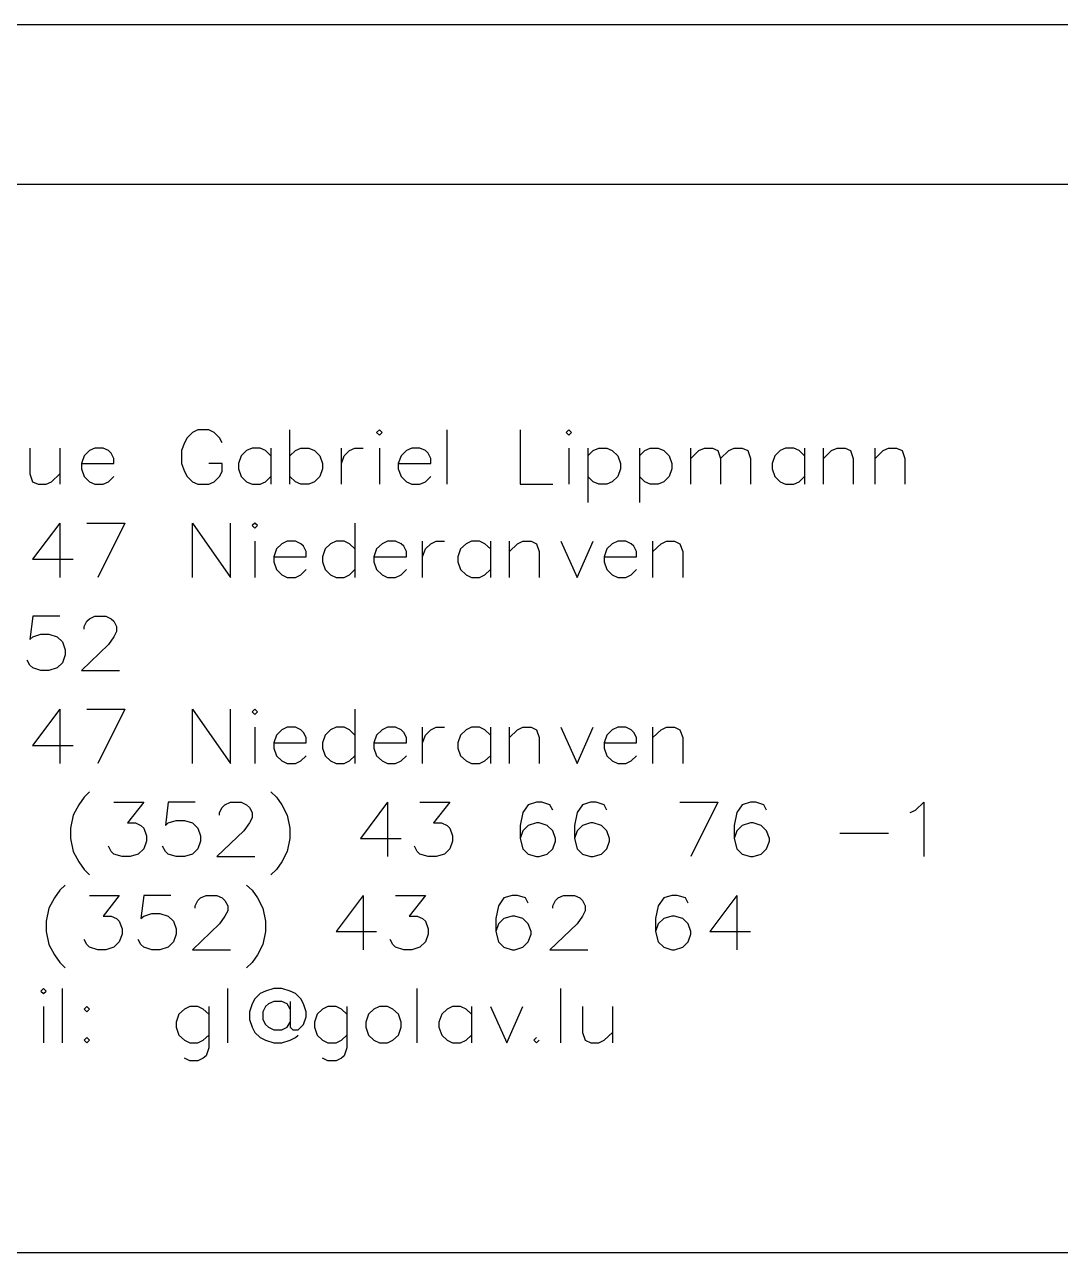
# Model space of a CAD drawing. Extents: x 0 to 1189, y 0 to 841.
# Drawn here: x 1016.94 to 1049.39, y 172 to 210.47 of the extents above; entities that cross this region are included whole.
import ezdxf

# ---------------------------------------------------------------- set-up
doc = ezdxf.new("R2010")
doc.units = 0
doc.layers.add('CARTOUCHE', color=7, linetype='Continuous')
doc.layers.add('CARTOUCHE_GLASS-A0IP202S71', color=7, linetype='Continuous')

msp = doc.modelspace()

# ---------------------------------------------------------------- linework, layer by layer
at = {"layer": 'CARTOUCHE'}
for p, q in [((999, 210.467), (1179, 210.467)), ((1003.865, 205.467), (1174.135, 205.467)), ((1003.865, 172), (1174.135, 172))]:
    msp.add_line(p, q, dxfattribs=at)
at = {"layer": 'CARTOUCHE_GLASS-A0IP202S71'}
for p, q in [((1022.366, 197.766), (1022.197, 197.685)), ((1022.706, 197.766), (1022.366, 197.766)), ((1022.875, 197.685), (1022.706, 197.766)), ((1025.251, 196.065), (1025.251, 197.766)), ((1028.052, 197.766), (1027.967, 197.685)), ((1028.137, 197.685), (1028.052, 197.766)), ((1030.173, 196.065), (1030.173, 197.766)), ((1032.464, 197.766), (1032.464, 196.065)), ((1033.992, 197.766), (1033.907, 197.685)), ((1034.077, 197.685), (1033.992, 197.766)), ((1021.942, 197.361), (1021.857, 197.118)), ((1022.027, 197.523), (1021.942, 197.361)), ((1022.197, 197.685), (1022.027, 197.523)), ((1023.045, 197.523), (1022.875, 197.685)), ((1023.13, 197.361), (1023.045, 197.523)), ((1027.967, 197.685), (1028.052, 197.604)), ((1028.052, 197.604), (1028.137, 197.685)), ((1033.907, 197.685), (1033.992, 197.604)), ((1033.992, 197.604), (1034.077, 197.685)), ((1017.105, 197.199), (1017.105, 196.389)), ((1018.039, 197.199), (1018.039, 196.065)), ((1018.802, 196.956), (1018.717, 196.713)), ((1018.972, 197.118), (1018.802, 196.956)), ((1019.142, 197.199), (1018.972, 197.118)), ((1019.396, 197.199), (1019.142, 197.199)), ((1019.566, 197.118), (1019.396, 197.199)), ((1019.651, 197.037), (1019.566, 197.118)), ((1019.736, 196.875), (1019.651, 197.037)), ((1021.857, 197.118), (1021.857, 196.713)), ((1023.724, 196.956), (1023.639, 196.713)), ((1023.894, 197.118), (1023.724, 196.956)), ((1024.063, 197.199), (1023.894, 197.118)), ((1024.318, 197.199), (1024.063, 197.199)), ((1024.488, 197.118), (1024.318, 197.199)), ((1024.657, 196.956), (1024.488, 197.118)), ((1024.657, 197.199), (1024.657, 196.065)), ((1025.251, 196.956), (1025.421, 197.118)), ((1025.421, 197.118), (1025.591, 197.199)), ((1025.591, 197.199), (1025.845, 197.199)), ((1025.845, 197.199), (1026.015, 197.118)), ((1026.015, 197.118), (1026.185, 196.956)), ((1026.185, 196.956), (1026.27, 196.713)), ((1026.864, 196.065), (1026.864, 197.199)), ((1026.864, 196.713), (1026.949, 196.956)), ((1026.949, 196.956), (1027.118, 197.118)), ((1027.118, 197.118), (1027.288, 197.199)), ((1027.288, 197.199), (1027.543, 197.199)), ((1028.052, 197.199), (1028.052, 196.065)), ((1028.731, 196.956), (1028.646, 196.713)), ((1028.9, 197.118), (1028.731, 196.956)), ((1029.07, 197.199), (1028.9, 197.118)), ((1029.325, 197.199), (1029.07, 197.199)), ((1029.494, 197.118), (1029.325, 197.199)), ((1029.579, 197.037), (1029.494, 197.118)), ((1029.664, 196.875), (1029.579, 197.037)), ((1033.992, 197.199), (1033.992, 196.065)), ((1034.586, 197.199), (1034.586, 195.498)), ((1034.586, 196.956), (1034.755, 197.118)), ((1034.755, 197.118), (1034.925, 197.199)), ((1034.925, 197.199), (1035.18, 197.199)), ((1035.18, 197.199), (1035.349, 197.118)), ((1035.349, 197.118), (1035.519, 196.956)), ((1035.519, 196.956), (1035.604, 196.713)), ((1036.198, 197.199), (1036.198, 195.498)), ((1036.198, 196.956), (1036.368, 197.118)), ((1036.368, 197.118), (1036.537, 197.199)), ((1036.537, 197.199), (1036.792, 197.199)), ((1036.792, 197.199), (1036.962, 197.118)), ((1036.962, 197.118), (1037.131, 196.956)), ((1037.131, 196.956), (1037.216, 196.713)), ((1037.81, 196.065), (1037.81, 197.199)), ((1037.81, 196.875), (1038.065, 197.118)), ((1038.065, 197.118), (1038.235, 197.199)), ((1038.235, 197.199), (1038.489, 197.199)), ((1038.489, 197.199), (1038.659, 197.118)), ((1038.659, 197.118), (1038.744, 196.875)), ((1038.744, 196.875), (1038.998, 197.118)), ((1038.998, 197.118), (1039.168, 197.199)), ((1039.168, 197.199), (1039.423, 197.199)), ((1039.423, 197.199), (1039.592, 197.118)), ((1039.592, 197.118), (1039.677, 196.875)), ((1040.441, 196.956), (1040.356, 196.713)), ((1040.611, 197.118), (1040.441, 196.956)), ((1040.78, 197.199), (1040.611, 197.118)), ((1041.035, 197.199), (1040.78, 197.199)), ((1041.205, 197.118), (1041.035, 197.199)), ((1041.374, 196.956), (1041.205, 197.118)), ((1041.374, 197.199), (1041.374, 196.065)), ((1041.968, 196.065), (1041.968, 197.199)), ((1041.968, 196.875), (1042.223, 197.118)), ((1042.223, 197.118), (1042.393, 197.199)), ((1042.393, 197.199), (1042.647, 197.199)), ((1042.647, 197.199), (1042.817, 197.118)), ((1042.817, 197.118), (1042.902, 196.875)), ((1043.581, 196.065), (1043.581, 197.199)), ((1043.581, 196.875), (1043.835, 197.118)), ((1043.835, 197.118), (1044.005, 197.199)), ((1044.005, 197.199), (1044.259, 197.199)), ((1044.259, 197.199), (1044.429, 197.118)), ((1044.429, 197.118), (1044.514, 196.875)), ((1018.717, 196.713), (1019.736, 196.713)), ((1018.717, 196.713), (1018.717, 196.551)), ((1019.736, 196.713), (1019.736, 196.875)), ((1021.857, 196.713), (1021.942, 196.47)), ((1023.13, 196.713), (1022.706, 196.713)), ((1023.13, 196.47), (1023.13, 196.713)), ((1023.639, 196.713), (1023.639, 196.551)), ((1026.27, 196.713), (1026.27, 196.551)), ((1028.646, 196.713), (1029.664, 196.713)), ((1028.646, 196.713), (1028.646, 196.551)), ((1029.664, 196.713), (1029.664, 196.875)), ((1035.604, 196.713), (1035.604, 196.551)), ((1037.216, 196.713), (1037.216, 196.551)), ((1038.744, 196.875), (1038.744, 196.065)), ((1039.677, 196.875), (1039.677, 196.065)), ((1040.356, 196.713), (1040.356, 196.551)), ((1042.902, 196.875), (1042.902, 196.065)), ((1044.514, 196.875), (1044.514, 196.065)), ((1017.105, 196.389), (1017.19, 196.146)), ((1017.784, 196.146), (1018.039, 196.389)), ((1018.717, 196.551), (1018.802, 196.308)), ((1018.802, 196.308), (1018.972, 196.146)), ((1019.566, 196.146), (1019.736, 196.308)), ((1021.942, 196.47), (1022.027, 196.308)), ((1022.027, 196.308), (1022.197, 196.146)), ((1022.875, 196.146), (1023.045, 196.308)), ((1023.045, 196.308), (1023.13, 196.47)), ((1023.639, 196.551), (1023.724, 196.308)), ((1023.724, 196.308), (1023.894, 196.146)), ((1024.488, 196.146), (1024.657, 196.308)), ((1025.421, 196.146), (1025.251, 196.308)), ((1026.185, 196.308), (1026.015, 196.146)), ((1026.27, 196.551), (1026.185, 196.308)), ((1028.646, 196.551), (1028.731, 196.308)), ((1028.731, 196.308), (1028.9, 196.146)), ((1029.494, 196.146), (1029.664, 196.308)), ((1034.755, 196.146), (1034.586, 196.308)), ((1035.519, 196.308), (1035.349, 196.146)), ((1035.604, 196.551), (1035.519, 196.308)), ((1036.368, 196.146), (1036.198, 196.308)), ((1037.131, 196.308), (1036.962, 196.146)), ((1037.216, 196.551), (1037.131, 196.308)), ((1040.356, 196.551), (1040.441, 196.308)), ((1040.441, 196.308), (1040.611, 196.146)), ((1041.205, 196.146), (1041.374, 196.308)), ((1017.19, 196.146), (1017.36, 196.065)), ((1017.36, 196.065), (1017.614, 196.065)), ((1017.614, 196.065), (1017.784, 196.146)), ((1018.972, 196.146), (1019.142, 196.065)), ((1019.142, 196.065), (1019.396, 196.065)), ((1019.396, 196.065), (1019.566, 196.146)), ((1022.197, 196.146), (1022.366, 196.065)), ((1022.366, 196.065), (1022.706, 196.065)), ((1022.706, 196.065), (1022.875, 196.146)), ((1023.894, 196.146), (1024.063, 196.065)), ((1024.063, 196.065), (1024.318, 196.065)), ((1024.318, 196.065), (1024.488, 196.146)), ((1025.591, 196.065), (1025.421, 196.146)), ((1025.845, 196.065), (1025.591, 196.065)), ((1026.015, 196.146), (1025.845, 196.065)), ((1028.9, 196.146), (1029.07, 196.065)), ((1029.07, 196.065), (1029.325, 196.065)), ((1029.325, 196.065), (1029.494, 196.146)), ((1032.464, 196.065), (1033.483, 196.065)), ((1034.925, 196.065), (1034.755, 196.146)), ((1035.18, 196.065), (1034.925, 196.065)), ((1035.349, 196.146), (1035.18, 196.065)), ((1036.537, 196.065), (1036.368, 196.146)), ((1036.792, 196.065), (1036.537, 196.065)), ((1036.962, 196.146), (1036.792, 196.065)), ((1040.611, 196.146), (1040.78, 196.065)), ((1040.78, 196.065), (1041.035, 196.065)), ((1041.035, 196.065), (1041.205, 196.146)), ((1018.039, 194.85), (1017.19, 193.716)), ((1018.039, 194.85), (1018.039, 193.149)), ((1018.887, 194.85), (1020.075, 194.85)), ((1020.075, 194.85), (1019.227, 193.149)), ((1022.197, 193.149), (1022.197, 194.85)), ((1022.197, 194.85), (1023.385, 193.149)), ((1023.385, 193.149), (1023.385, 194.85)), ((1024.148, 194.85), (1024.063, 194.769)), ((1024.063, 194.769), (1024.148, 194.688)), ((1024.233, 194.769), (1024.148, 194.85)), ((1024.148, 194.688), (1024.233, 194.769)), ((1027.288, 194.85), (1027.288, 193.149)), ((1024.148, 194.283), (1024.148, 193.149)), ((1025.167, 194.283), (1024.997, 194.202)), ((1025.421, 194.283), (1025.167, 194.283)), ((1025.591, 194.202), (1025.421, 194.283)), ((1026.694, 194.283), (1026.524, 194.202)), ((1026.949, 194.283), (1026.694, 194.283)), ((1027.118, 194.202), (1026.949, 194.283)), ((1028.306, 194.283), (1028.137, 194.202)), ((1028.561, 194.283), (1028.306, 194.283)), ((1028.731, 194.202), (1028.561, 194.283)), ((1029.409, 193.149), (1029.409, 194.283)), ((1029.664, 194.202), (1029.834, 194.283)), ((1029.834, 194.283), (1030.088, 194.283)), ((1030.937, 194.283), (1030.767, 194.202)), ((1031.191, 194.283), (1030.937, 194.283)), ((1031.361, 194.202), (1031.191, 194.283)), ((1031.531, 194.283), (1031.531, 193.149)), ((1032.125, 193.149), (1032.125, 194.283)), ((1032.379, 194.202), (1032.549, 194.283)), ((1032.549, 194.283), (1032.804, 194.283)), ((1032.804, 194.283), (1032.973, 194.202)), ((1033.737, 194.283), (1034.246, 193.149)), ((1034.246, 193.149), (1034.755, 194.283)), ((1035.519, 194.283), (1035.349, 194.202)), ((1035.774, 194.283), (1035.519, 194.283)), ((1035.943, 194.202), (1035.774, 194.283)), ((1036.622, 193.149), (1036.622, 194.283)), ((1036.877, 194.202), (1037.047, 194.283)), ((1037.047, 194.283), (1037.301, 194.283)), ((1037.301, 194.283), (1037.471, 194.202)), ((1024.827, 194.04), (1024.742, 193.797)), ((1024.997, 194.202), (1024.827, 194.04)), ((1025.676, 194.121), (1025.591, 194.202)), ((1025.761, 193.959), (1025.676, 194.121)), ((1025.761, 193.797), (1025.761, 193.959)), ((1026.355, 194.04), (1026.27, 193.797)), ((1026.524, 194.202), (1026.355, 194.04)), ((1027.288, 194.04), (1027.118, 194.202)), ((1027.967, 194.04), (1027.882, 193.797)), ((1028.137, 194.202), (1027.967, 194.04)), ((1028.815, 194.121), (1028.731, 194.202)), ((1028.9, 193.959), (1028.815, 194.121)), ((1028.9, 193.797), (1028.9, 193.959)), ((1029.409, 193.797), (1029.494, 194.04)), ((1029.494, 194.04), (1029.664, 194.202)), ((1030.597, 194.04), (1030.513, 193.797)), ((1030.767, 194.202), (1030.597, 194.04)), ((1031.531, 194.04), (1031.361, 194.202)), ((1032.125, 193.959), (1032.379, 194.202)), ((1032.973, 194.202), (1033.058, 193.959)), ((1033.058, 193.959), (1033.058, 193.149)), ((1035.18, 194.04), (1035.095, 193.797)), ((1035.349, 194.202), (1035.18, 194.04)), ((1036.028, 194.121), (1035.943, 194.202)), ((1036.113, 193.959), (1036.028, 194.121)), ((1036.113, 193.797), (1036.113, 193.959)), ((1036.622, 193.959), (1036.877, 194.202)), ((1037.471, 194.202), (1037.556, 193.959)), ((1037.556, 193.959), (1037.556, 193.149)), ((1017.19, 193.716), (1018.463, 193.716)), ((1024.742, 193.797), (1025.761, 193.797)), ((1024.742, 193.797), (1024.742, 193.635)), ((1024.742, 193.635), (1024.827, 193.392)), ((1026.27, 193.797), (1026.27, 193.635)), ((1026.27, 193.635), (1026.355, 193.392)), ((1027.882, 193.797), (1028.9, 193.797)), ((1027.882, 193.797), (1027.882, 193.635)), ((1027.882, 193.635), (1027.967, 193.392)), ((1030.513, 193.797), (1030.513, 193.635)), ((1030.513, 193.635), (1030.597, 193.392)), ((1035.095, 193.797), (1036.113, 193.797)), ((1035.095, 193.797), (1035.095, 193.635)), ((1035.095, 193.635), (1035.18, 193.392)), ((1024.827, 193.392), (1024.997, 193.23)), ((1024.997, 193.23), (1025.167, 193.149)), ((1025.167, 193.149), (1025.421, 193.149)), ((1025.421, 193.149), (1025.591, 193.23)), ((1025.591, 193.23), (1025.761, 193.392)), ((1026.355, 193.392), (1026.524, 193.23)), ((1026.524, 193.23), (1026.694, 193.149)), ((1026.694, 193.149), (1026.949, 193.149)), ((1026.949, 193.149), (1027.118, 193.23)), ((1027.118, 193.23), (1027.288, 193.392)), ((1027.967, 193.392), (1028.137, 193.23)), ((1028.137, 193.23), (1028.306, 193.149)), ((1028.306, 193.149), (1028.561, 193.149)), ((1028.561, 193.149), (1028.731, 193.23)), ((1028.731, 193.23), (1028.9, 193.392)), ((1030.597, 193.392), (1030.767, 193.23)), ((1030.767, 193.23), (1030.937, 193.149)), ((1030.937, 193.149), (1031.191, 193.149)), ((1031.191, 193.149), (1031.361, 193.23)), ((1031.361, 193.23), (1031.531, 193.392)), ((1035.18, 193.392), (1035.349, 193.23)), ((1035.349, 193.23), (1035.519, 193.149)), ((1035.519, 193.149), (1035.774, 193.149)), ((1035.774, 193.149), (1035.943, 193.23)), ((1035.943, 193.23), (1036.113, 193.392)), ((1017.191, 191.934), (1017.106, 191.205)), ((1018.039, 191.934), (1017.191, 191.934)), ((1018.803, 191.61), (1018.888, 191.772)), ((1018.803, 191.529), (1018.803, 191.61)), ((1018.888, 191.772), (1018.973, 191.853)), ((1018.973, 191.853), (1019.143, 191.934)), ((1019.143, 191.934), (1019.482, 191.934)), ((1019.482, 191.934), (1019.652, 191.853)), ((1019.652, 191.853), (1019.737, 191.772)), ((1019.737, 191.772), (1019.821, 191.61)), ((1019.821, 191.61), (1019.821, 191.448)), ((1017.106, 191.205), (1017.191, 191.286)), ((1017.191, 191.286), (1017.445, 191.367)), ((1017.445, 191.367), (1017.7, 191.367)), ((1017.7, 191.367), (1017.954, 191.286)), ((1017.954, 191.286), (1018.124, 191.124)), ((1019.737, 191.286), (1019.567, 191.043)), ((1019.821, 191.448), (1019.737, 191.286)), ((1018.124, 191.124), (1018.209, 190.881)), ((1018.209, 190.881), (1018.209, 190.719)), ((1019.567, 191.043), (1018.718, 190.233)), ((1017.106, 190.395), (1017.021, 190.557)), ((1018.124, 190.476), (1017.954, 190.314)), ((1018.209, 190.719), (1018.124, 190.476)), ((1017.191, 190.314), (1017.106, 190.395)), ((1017.445, 190.233), (1017.191, 190.314)), ((1017.7, 190.233), (1017.445, 190.233)), ((1017.954, 190.314), (1017.7, 190.233)), ((1018.718, 190.233), (1019.906, 190.233)), ((1018.039, 189.018), (1017.19, 187.884)), ((1018.039, 189.018), (1018.039, 187.317)), ((1018.887, 189.018), (1020.075, 189.018)), ((1020.075, 189.018), (1019.227, 187.317)), ((1022.197, 187.317), (1022.197, 189.018)), ((1022.197, 189.018), (1023.385, 187.317)), ((1023.385, 187.317), (1023.385, 189.018)), ((1024.148, 189.018), (1024.063, 188.937)), ((1024.063, 188.937), (1024.148, 188.856)), ((1024.233, 188.937), (1024.148, 189.018)), ((1024.148, 188.856), (1024.233, 188.937)), ((1027.288, 189.018), (1027.288, 187.317)), ((1024.148, 188.451), (1024.148, 187.317)), ((1024.827, 188.208), (1024.742, 187.965)), ((1024.997, 188.37), (1024.827, 188.208)), ((1025.167, 188.451), (1024.997, 188.37)), ((1025.421, 188.451), (1025.167, 188.451)), ((1025.591, 188.37), (1025.421, 188.451)), ((1025.676, 188.289), (1025.591, 188.37)), ((1025.761, 188.127), (1025.676, 188.289)), ((1025.761, 187.965), (1025.761, 188.127)), ((1026.355, 188.208), (1026.27, 187.965)), ((1026.524, 188.37), (1026.355, 188.208)), ((1026.694, 188.451), (1026.524, 188.37)), ((1026.949, 188.451), (1026.694, 188.451)), ((1027.118, 188.37), (1026.949, 188.451)), ((1027.288, 188.208), (1027.118, 188.37)), ((1027.967, 188.208), (1027.882, 187.965)), ((1028.137, 188.37), (1027.967, 188.208)), ((1028.306, 188.451), (1028.137, 188.37)), ((1028.561, 188.451), (1028.306, 188.451)), ((1028.731, 188.37), (1028.561, 188.451)), ((1028.815, 188.289), (1028.731, 188.37)), ((1028.9, 188.127), (1028.815, 188.289)), ((1028.9, 187.965), (1028.9, 188.127)), ((1029.409, 187.317), (1029.409, 188.451)), ((1029.409, 187.965), (1029.494, 188.208)), ((1029.494, 188.208), (1029.664, 188.37)), ((1029.664, 188.37), (1029.834, 188.451)), ((1029.834, 188.451), (1030.088, 188.451)), ((1030.597, 188.208), (1030.513, 187.965)), ((1030.767, 188.37), (1030.597, 188.208)), ((1030.937, 188.451), (1030.767, 188.37)), ((1031.191, 188.451), (1030.937, 188.451)), ((1031.361, 188.37), (1031.191, 188.451)), ((1031.531, 188.208), (1031.361, 188.37)), ((1031.531, 188.451), (1031.531, 187.317)), ((1032.125, 187.317), (1032.125, 188.451)), ((1032.125, 188.127), (1032.379, 188.37)), ((1032.379, 188.37), (1032.549, 188.451)), ((1032.549, 188.451), (1032.804, 188.451)), ((1032.804, 188.451), (1032.973, 188.37)), ((1032.973, 188.37), (1033.058, 188.127)), ((1033.058, 188.127), (1033.058, 187.317)), ((1033.737, 188.451), (1034.246, 187.317)), ((1034.246, 187.317), (1034.755, 188.451)), ((1035.18, 188.208), (1035.095, 187.965)), ((1035.349, 188.37), (1035.18, 188.208)), ((1035.519, 188.451), (1035.349, 188.37)), ((1035.774, 188.451), (1035.519, 188.451)), ((1035.943, 188.37), (1035.774, 188.451)), ((1036.028, 188.289), (1035.943, 188.37)), ((1036.113, 188.127), (1036.028, 188.289)), ((1036.113, 187.965), (1036.113, 188.127)), ((1036.622, 187.317), (1036.622, 188.451)), ((1036.622, 188.127), (1036.877, 188.37)), ((1036.877, 188.37), (1037.047, 188.451)), ((1037.047, 188.451), (1037.301, 188.451)), ((1037.301, 188.451), (1037.471, 188.37)), ((1037.471, 188.37), (1037.556, 188.127)), ((1037.556, 188.127), (1037.556, 187.317)), ((1017.19, 187.884), (1018.463, 187.884)), ((1024.742, 187.965), (1025.761, 187.965)), ((1024.742, 187.965), (1024.742, 187.803)), ((1024.742, 187.803), (1024.827, 187.56)), ((1026.27, 187.965), (1026.27, 187.803)), ((1026.27, 187.803), (1026.355, 187.56)), ((1027.882, 187.965), (1028.9, 187.965)), ((1027.882, 187.965), (1027.882, 187.803)), ((1027.882, 187.803), (1027.967, 187.56)), ((1030.513, 187.965), (1030.513, 187.803)), ((1030.513, 187.803), (1030.597, 187.56)), ((1035.095, 187.965), (1036.113, 187.965)), ((1035.095, 187.965), (1035.095, 187.803)), ((1035.095, 187.803), (1035.18, 187.56)), ((1024.827, 187.56), (1024.997, 187.398)), ((1024.997, 187.398), (1025.167, 187.317)), ((1025.421, 187.317), (1025.591, 187.398)), ((1025.591, 187.398), (1025.761, 187.56)), ((1026.355, 187.56), (1026.524, 187.398)), ((1026.524, 187.398), (1026.694, 187.317)), ((1026.949, 187.317), (1027.118, 187.398)), ((1027.118, 187.398), (1027.288, 187.56)), ((1027.967, 187.56), (1028.137, 187.398)), ((1028.137, 187.398), (1028.306, 187.317)), ((1028.561, 187.317), (1028.731, 187.398)), ((1028.731, 187.398), (1028.9, 187.56)), ((1030.597, 187.56), (1030.767, 187.398)), ((1030.767, 187.398), (1030.937, 187.317)), ((1031.191, 187.317), (1031.361, 187.398)), ((1031.361, 187.398), (1031.531, 187.56)), ((1035.18, 187.56), (1035.349, 187.398)), ((1035.349, 187.398), (1035.519, 187.317)), ((1035.774, 187.317), (1035.943, 187.398)), ((1035.943, 187.398), (1036.113, 187.56)), ((1025.167, 187.317), (1025.421, 187.317)), ((1026.694, 187.317), (1026.949, 187.317)), ((1028.306, 187.317), (1028.561, 187.317)), ((1030.937, 187.317), (1031.191, 187.317)), ((1035.519, 187.317), (1035.774, 187.317)), ((1018.802, 186.264), (1018.633, 186.021)), ((1018.972, 186.426), (1018.802, 186.264)), ((1024.657, 186.426), (1024.827, 186.264)), ((1024.827, 186.264), (1024.997, 186.021)), ((1018.633, 186.021), (1018.463, 185.697)), ((1019.736, 186.102), (1020.669, 186.102)), ((1020.669, 186.102), (1020.16, 185.454)), ((1021.433, 186.102), (1021.348, 185.373)), ((1022.281, 186.102), (1021.433, 186.102)), ((1023.045, 185.778), (1023.13, 185.94)), ((1023.13, 185.94), (1023.215, 186.021)), ((1023.215, 186.021), (1023.385, 186.102)), ((1023.385, 186.102), (1023.724, 186.102)), ((1023.724, 186.102), (1023.894, 186.021)), ((1023.894, 186.021), (1023.979, 185.94)), ((1023.979, 185.94), (1024.063, 185.778)), ((1024.997, 186.021), (1025.167, 185.697)), ((1028.306, 186.102), (1027.458, 184.968)), ((1028.306, 186.102), (1028.306, 184.401)), ((1029.325, 186.102), (1030.258, 186.102)), ((1030.258, 186.102), (1029.749, 185.454)), ((1032.719, 186.021), (1032.549, 185.778)), ((1032.973, 186.102), (1032.719, 186.021)), ((1033.143, 186.102), (1032.973, 186.102)), ((1033.398, 186.021), (1033.143, 186.102)), ((1033.483, 185.859), (1033.398, 186.021)), ((1034.416, 186.021), (1034.246, 185.778)), ((1034.671, 186.102), (1034.416, 186.021)), ((1034.84, 186.102), (1034.671, 186.102)), ((1035.095, 186.021), (1034.84, 186.102)), ((1035.18, 185.859), (1035.095, 186.021)), ((1037.471, 186.102), (1038.659, 186.102)), ((1038.659, 186.102), (1037.81, 184.401)), ((1039.423, 186.021), (1039.253, 185.778)), ((1039.677, 186.102), (1039.423, 186.021)), ((1039.847, 186.102), (1039.677, 186.102)), ((1040.101, 186.021), (1039.847, 186.102)), ((1040.186, 185.859), (1040.101, 186.021)), ((1044.684, 185.778), (1044.853, 185.859)), ((1044.853, 185.859), (1045.108, 186.102)), ((1045.108, 186.102), (1045.108, 184.401)), ((1018.463, 185.697), (1018.378, 185.292)), ((1020.16, 185.454), (1020.415, 185.454)), ((1020.415, 185.454), (1020.584, 185.373)), ((1021.348, 185.373), (1021.433, 185.454)), ((1021.433, 185.454), (1021.687, 185.535)), ((1021.687, 185.535), (1021.942, 185.535)), ((1021.942, 185.535), (1022.197, 185.454)), ((1022.197, 185.454), (1022.366, 185.292)), ((1023.045, 185.697), (1023.045, 185.778)), ((1023.979, 185.454), (1023.809, 185.211)), ((1024.063, 185.616), (1023.979, 185.454)), ((1024.063, 185.778), (1024.063, 185.616)), ((1025.167, 185.697), (1025.251, 185.292)), ((1029.749, 185.454), (1030.003, 185.454)), ((1030.003, 185.454), (1030.173, 185.373)), ((1032.549, 185.778), (1032.464, 185.373)), ((1032.973, 185.454), (1032.719, 185.373)), ((1033.058, 185.454), (1032.973, 185.454)), ((1033.313, 185.373), (1033.058, 185.454)), ((1034.246, 185.778), (1034.161, 185.373)), ((1034.671, 185.454), (1034.416, 185.373)), ((1034.755, 185.454), (1034.671, 185.454)), ((1035.01, 185.373), (1034.755, 185.454)), ((1039.253, 185.778), (1039.168, 185.373)), ((1039.677, 185.454), (1039.423, 185.373)), ((1039.762, 185.454), (1039.677, 185.454)), ((1040.017, 185.373), (1039.762, 185.454)), ((1018.378, 185.292), (1018.378, 184.968)), ((1020.584, 185.373), (1020.669, 185.292)), ((1020.669, 185.292), (1020.754, 185.049)), ((1020.754, 185.049), (1020.754, 184.887)), ((1022.366, 185.292), (1022.451, 185.049)), ((1022.451, 185.049), (1022.451, 184.887)), ((1023.809, 185.211), (1022.96, 184.401)), ((1025.251, 185.292), (1025.251, 184.968)), ((1030.173, 185.373), (1030.258, 185.292)), ((1030.258, 185.292), (1030.343, 185.049)), ((1030.343, 185.049), (1030.343, 184.887)), ((1032.464, 185.373), (1032.464, 184.968)), ((1032.549, 185.211), (1032.464, 184.968)), ((1032.719, 185.373), (1032.549, 185.211)), ((1033.483, 185.211), (1033.313, 185.373)), ((1033.567, 184.968), (1033.483, 185.211)), ((1034.161, 185.373), (1034.161, 184.968)), ((1034.246, 185.211), (1034.161, 184.968)), ((1034.416, 185.373), (1034.246, 185.211)), ((1035.18, 185.211), (1035.01, 185.373)), ((1035.265, 184.968), (1035.18, 185.211)), ((1039.168, 185.373), (1039.168, 184.968)), ((1039.253, 185.211), (1039.168, 184.968)), ((1039.423, 185.373), (1039.253, 185.211)), ((1040.186, 185.211), (1040.017, 185.373)), ((1040.271, 184.968), (1040.186, 185.211)), ((1042.477, 185.13), (1044.005, 185.13)), ((1018.378, 184.968), (1018.463, 184.563)), ((1019.651, 184.563), (1019.566, 184.725)), ((1020.669, 184.644), (1020.499, 184.482)), ((1020.754, 184.887), (1020.669, 184.644)), ((1021.348, 184.563), (1021.263, 184.725)), ((1022.366, 184.644), (1022.197, 184.482)), ((1022.451, 184.887), (1022.366, 184.644)), ((1025.251, 184.968), (1025.167, 184.563)), ((1027.458, 184.968), (1028.731, 184.968)), ((1029.24, 184.563), (1029.155, 184.725)), ((1030.258, 184.644), (1030.088, 184.482)), ((1030.343, 184.887), (1030.258, 184.644)), ((1032.464, 184.968), (1032.549, 184.644)), ((1032.549, 184.644), (1032.719, 184.482)), ((1033.313, 184.482), (1033.483, 184.644)), ((1033.483, 184.644), (1033.567, 184.887)), ((1033.567, 184.887), (1033.567, 184.968)), ((1034.161, 184.968), (1034.246, 184.644)), ((1034.246, 184.644), (1034.416, 184.482)), ((1035.01, 184.482), (1035.18, 184.644)), ((1035.18, 184.644), (1035.265, 184.887)), ((1035.265, 184.887), (1035.265, 184.968)), ((1039.168, 184.968), (1039.253, 184.644)), ((1039.253, 184.644), (1039.423, 184.482)), ((1040.017, 184.482), (1040.186, 184.644)), ((1040.186, 184.644), (1040.271, 184.887)), ((1040.271, 184.887), (1040.271, 184.968)), ((1018.463, 184.563), (1018.633, 184.239)), ((1019.736, 184.482), (1019.651, 184.563)), ((1019.99, 184.401), (1019.736, 184.482)), ((1020.245, 184.401), (1019.99, 184.401)), ((1020.499, 184.482), (1020.245, 184.401)), ((1021.433, 184.482), (1021.348, 184.563)), ((1021.687, 184.401), (1021.433, 184.482)), ((1021.942, 184.401), (1021.687, 184.401)), ((1022.197, 184.482), (1021.942, 184.401)), ((1022.96, 184.401), (1024.148, 184.401)), ((1025.167, 184.563), (1024.997, 184.239)), ((1029.325, 184.482), (1029.24, 184.563)), ((1029.579, 184.401), (1029.325, 184.482)), ((1029.834, 184.401), (1029.579, 184.401)), ((1030.088, 184.482), (1029.834, 184.401)), ((1032.719, 184.482), (1032.973, 184.401)), ((1032.973, 184.401), (1033.058, 184.401)), ((1033.058, 184.401), (1033.313, 184.482)), ((1034.416, 184.482), (1034.671, 184.401)), ((1034.671, 184.401), (1034.755, 184.401)), ((1034.755, 184.401), (1035.01, 184.482)), ((1039.423, 184.482), (1039.677, 184.401)), ((1039.677, 184.401), (1039.762, 184.401)), ((1039.762, 184.401), (1040.017, 184.482)), ((1018.633, 184.239), (1018.802, 183.996)), ((1018.802, 183.996), (1018.972, 183.834)), ((1024.827, 183.996), (1024.657, 183.834)), ((1024.997, 184.239), (1024.827, 183.996)), ((1018.208, 183.51), (1018.039, 183.348)), ((1023.894, 183.51), (1024.063, 183.348)), ((1017.869, 183.105), (1017.699, 182.781)), ((1018.039, 183.348), (1017.869, 183.105)), ((1018.972, 183.186), (1019.905, 183.186)), ((1019.905, 183.186), (1019.396, 182.538)), ((1020.669, 183.186), (1020.584, 182.457)), ((1021.518, 183.186), (1020.669, 183.186)), ((1022.366, 183.024), (1022.451, 183.105)), ((1022.451, 183.105), (1022.621, 183.186)), ((1022.621, 183.186), (1022.96, 183.186)), ((1022.96, 183.186), (1023.13, 183.105)), ((1023.13, 183.105), (1023.215, 183.024)), ((1024.063, 183.348), (1024.233, 183.105)), ((1024.233, 183.105), (1024.403, 182.781)), ((1027.543, 183.186), (1026.694, 182.052)), ((1027.543, 183.186), (1027.543, 181.485)), ((1028.561, 183.186), (1029.494, 183.186)), ((1029.494, 183.186), (1028.985, 182.538)), ((1031.955, 183.105), (1031.785, 182.862)), ((1032.21, 183.186), (1031.955, 183.105)), ((1032.379, 183.186), (1032.21, 183.186)), ((1032.634, 183.105), (1032.379, 183.186)), ((1032.719, 182.943), (1032.634, 183.105)), ((1033.567, 183.024), (1033.652, 183.105)), ((1033.652, 183.105), (1033.822, 183.186)), ((1033.822, 183.186), (1034.161, 183.186)), ((1034.161, 183.186), (1034.331, 183.105)), ((1034.331, 183.105), (1034.416, 183.024)), ((1036.962, 183.105), (1036.792, 182.862)), ((1037.216, 183.186), (1036.962, 183.105)), ((1037.386, 183.186), (1037.216, 183.186)), ((1037.641, 183.105), (1037.386, 183.186)), ((1037.725, 182.943), (1037.641, 183.105)), ((1039.253, 183.186), (1038.404, 182.052)), ((1039.253, 183.186), (1039.253, 181.485)), ((1017.699, 182.781), (1017.614, 182.376)), ((1022.281, 182.862), (1022.366, 183.024)), ((1022.281, 182.781), (1022.281, 182.862)), ((1023.215, 183.024), (1023.3, 182.862)), ((1023.3, 182.862), (1023.3, 182.7)), ((1024.403, 182.781), (1024.488, 182.376)), ((1031.785, 182.862), (1031.701, 182.457)), ((1033.483, 182.862), (1033.567, 183.024)), ((1033.483, 182.781), (1033.483, 182.862)), ((1034.416, 183.024), (1034.501, 182.862)), ((1034.501, 182.862), (1034.501, 182.7)), ((1036.792, 182.862), (1036.707, 182.457)), ((1017.614, 182.376), (1017.614, 182.052)), ((1019.396, 182.538), (1019.651, 182.538)), ((1019.651, 182.538), (1019.821, 182.457)), ((1019.821, 182.457), (1019.905, 182.376)), ((1019.905, 182.376), (1019.99, 182.133)), ((1020.584, 182.457), (1020.669, 182.538)), ((1020.669, 182.538), (1020.924, 182.619)), ((1020.924, 182.619), (1021.178, 182.619)), ((1021.178, 182.619), (1021.433, 182.538)), ((1021.433, 182.538), (1021.603, 182.376)), ((1021.603, 182.376), (1021.687, 182.133)), ((1023.215, 182.538), (1023.045, 182.295)), ((1023.3, 182.7), (1023.215, 182.538)), ((1024.488, 182.376), (1024.488, 182.052)), ((1028.985, 182.538), (1029.24, 182.538)), ((1029.24, 182.538), (1029.409, 182.457)), ((1029.409, 182.457), (1029.494, 182.376)), ((1029.494, 182.376), (1029.579, 182.133)), ((1031.701, 182.457), (1031.701, 182.052)), ((1031.955, 182.457), (1031.785, 182.295)), ((1032.21, 182.538), (1031.955, 182.457)), ((1032.295, 182.538), (1032.21, 182.538)), ((1032.549, 182.457), (1032.295, 182.538)), ((1032.719, 182.295), (1032.549, 182.457)), ((1034.416, 182.538), (1034.246, 182.295)), ((1034.501, 182.7), (1034.416, 182.538)), ((1036.707, 182.457), (1036.707, 182.052)), ((1036.962, 182.457), (1036.792, 182.295)), ((1037.216, 182.538), (1036.962, 182.457)), ((1037.301, 182.538), (1037.216, 182.538)), ((1037.556, 182.457), (1037.301, 182.538)), ((1037.725, 182.295), (1037.556, 182.457)), ((1017.614, 182.052), (1017.699, 181.647)), ((1019.99, 181.971), (1019.905, 181.728)), ((1019.99, 182.133), (1019.99, 181.971)), ((1021.687, 181.971), (1021.603, 181.728)), ((1021.687, 182.133), (1021.687, 181.971)), ((1023.045, 182.295), (1022.197, 181.485)), ((1024.488, 182.052), (1024.403, 181.647)), ((1026.694, 182.052), (1027.967, 182.052)), ((1029.579, 181.971), (1029.494, 181.728)), ((1029.579, 182.133), (1029.579, 181.971)), ((1031.785, 182.295), (1031.701, 182.052)), ((1031.701, 182.052), (1031.785, 181.728)), ((1032.804, 182.052), (1032.719, 182.295)), ((1032.719, 181.728), (1032.804, 181.971)), ((1032.804, 181.971), (1032.804, 182.052)), ((1034.246, 182.295), (1033.398, 181.485)), ((1036.792, 182.295), (1036.707, 182.052)), ((1036.707, 182.052), (1036.792, 181.728)), ((1037.81, 182.052), (1037.725, 182.295)), ((1037.725, 181.728), (1037.81, 181.971)), ((1037.81, 181.971), (1037.81, 182.052)), ((1038.404, 182.052), (1039.677, 182.052)), ((1017.699, 181.647), (1017.869, 181.323)), ((1018.887, 181.647), (1018.802, 181.809)), ((1018.972, 181.566), (1018.887, 181.647)), ((1019.227, 181.485), (1018.972, 181.566)), ((1019.736, 181.566), (1019.481, 181.485)), ((1019.905, 181.728), (1019.736, 181.566)), ((1020.584, 181.647), (1020.499, 181.809)), ((1020.669, 181.566), (1020.584, 181.647)), ((1020.924, 181.485), (1020.669, 181.566)), ((1021.433, 181.566), (1021.178, 181.485)), ((1021.603, 181.728), (1021.433, 181.566)), ((1024.403, 181.647), (1024.233, 181.323)), ((1028.476, 181.647), (1028.391, 181.809)), ((1028.561, 181.566), (1028.476, 181.647)), ((1028.815, 181.485), (1028.561, 181.566)), ((1029.325, 181.566), (1029.07, 181.485)), ((1029.494, 181.728), (1029.325, 181.566)), ((1031.785, 181.728), (1031.955, 181.566)), ((1031.955, 181.566), (1032.21, 181.485)), ((1032.295, 181.485), (1032.549, 181.566)), ((1032.549, 181.566), (1032.719, 181.728)), ((1036.792, 181.728), (1036.962, 181.566)), ((1036.962, 181.566), (1037.216, 181.485)), ((1037.301, 181.485), (1037.556, 181.566)), ((1037.556, 181.566), (1037.725, 181.728)), ((1017.869, 181.323), (1018.039, 181.08)), ((1019.481, 181.485), (1019.227, 181.485)), ((1021.178, 181.485), (1020.924, 181.485)), ((1022.197, 181.485), (1023.385, 181.485)), ((1024.233, 181.323), (1024.063, 181.08)), ((1029.07, 181.485), (1028.815, 181.485)), ((1032.21, 181.485), (1032.295, 181.485)), ((1033.398, 181.485), (1034.586, 181.485)), ((1037.216, 181.485), (1037.301, 181.485)), ((1018.039, 181.08), (1018.208, 180.918)), ((1024.063, 181.08), (1023.894, 180.918)), ((1017.53, 180.27), (1017.445, 180.189)), ((1017.445, 180.189), (1017.53, 180.108)), ((1017.615, 180.189), (1017.53, 180.27)), ((1017.53, 180.108), (1017.615, 180.189)), ((1018.124, 178.569), (1018.124, 180.27)), ((1023.301, 178.569), (1023.301, 180.27)), ((1024.319, 180.108), (1024.15, 179.946)), ((1024.489, 180.189), (1024.319, 180.108)), ((1024.744, 180.27), (1024.489, 180.189)), ((1024.998, 180.27), (1024.744, 180.27)), ((1025.253, 180.189), (1024.998, 180.27)), ((1025.423, 180.108), (1025.253, 180.189)), ((1025.592, 179.946), (1025.423, 180.108)), ((1029.241, 178.569), (1029.241, 180.27)), ((1033.739, 178.569), (1033.739, 180.27)), ((1017.53, 179.703), (1017.53, 178.569)), ((1018.888, 179.703), (1018.803, 179.622)), ((1018.973, 179.622), (1018.888, 179.703)), ((1022.113, 179.703), (1021.943, 179.622)), ((1022.367, 179.703), (1022.113, 179.703)), ((1022.537, 179.622), (1022.367, 179.703)), ((1022.707, 179.703), (1022.707, 178.407)), ((1024.065, 179.784), (1023.98, 179.541)), ((1024.15, 179.946), (1024.065, 179.784)), ((1024.489, 179.703), (1024.404, 179.541)), ((1024.574, 179.784), (1024.489, 179.703)), ((1024.744, 179.865), (1024.574, 179.784)), ((1024.998, 179.865), (1024.744, 179.865)), ((1025.168, 179.784), (1024.998, 179.865)), ((1025.253, 179.622), (1025.168, 179.784)), ((1025.253, 179.865), (1025.253, 179.055)), ((1025.677, 179.784), (1025.592, 179.946)), ((1025.762, 179.541), (1025.677, 179.784)), ((1026.441, 179.703), (1026.271, 179.622)), ((1026.695, 179.703), (1026.441, 179.703)), ((1026.865, 179.622), (1026.695, 179.703)), ((1027.035, 179.703), (1027.035, 178.407)), ((1028.053, 179.703), (1027.884, 179.622)), ((1028.308, 179.703), (1028.053, 179.703)), ((1028.478, 179.622), (1028.308, 179.703)), ((1030.345, 179.703), (1030.175, 179.622)), ((1030.599, 179.703), (1030.345, 179.703)), ((1030.769, 179.622), (1030.599, 179.703)), ((1030.939, 179.703), (1030.939, 178.569)), ((1031.533, 179.703), (1032.042, 178.569)), ((1032.042, 178.569), (1032.551, 179.703)), ((1034.418, 179.703), (1034.418, 178.893)), ((1035.352, 179.703), (1035.352, 178.569)), ((1018.803, 179.622), (1018.888, 179.541)), ((1018.888, 179.541), (1018.973, 179.622)), ((1021.773, 179.46), (1021.688, 179.217)), ((1021.943, 179.622), (1021.773, 179.46)), ((1022.707, 179.46), (1022.537, 179.622)), ((1023.98, 179.541), (1023.98, 179.298)), ((1023.98, 179.298), (1024.065, 179.055)), ((1024.404, 179.541), (1024.404, 179.298)), ((1024.404, 179.298), (1024.489, 179.136)), ((1025.677, 179.136), (1025.762, 179.379)), ((1025.762, 179.379), (1025.762, 179.541)), ((1026.101, 179.46), (1026.017, 179.217)), ((1026.271, 179.622), (1026.101, 179.46)), ((1027.035, 179.46), (1026.865, 179.622)), ((1027.714, 179.46), (1027.629, 179.217)), ((1027.884, 179.622), (1027.714, 179.46)), ((1028.647, 179.46), (1028.478, 179.622)), ((1028.732, 179.217), (1028.647, 179.46)), ((1030.005, 179.46), (1029.92, 179.217)), ((1030.175, 179.622), (1030.005, 179.46)), ((1030.939, 179.46), (1030.769, 179.622)), ((1021.688, 179.217), (1021.688, 179.055)), ((1021.688, 179.055), (1021.773, 178.812)), ((1024.065, 179.055), (1024.15, 178.893)), ((1024.15, 178.893), (1024.319, 178.731)), ((1024.489, 179.136), (1024.574, 179.055)), ((1024.574, 179.055), (1024.744, 178.974)), ((1024.744, 178.974), (1024.998, 178.974)), ((1024.998, 178.974), (1025.168, 179.055)), ((1025.168, 179.055), (1025.253, 179.217)), ((1025.253, 179.055), (1025.338, 178.974)), ((1025.338, 178.974), (1025.507, 178.974)), ((1025.507, 178.974), (1025.677, 179.136)), ((1026.017, 179.217), (1026.017, 179.055)), ((1026.017, 179.055), (1026.101, 178.812)), ((1027.629, 179.217), (1027.629, 179.055)), ((1027.629, 179.055), (1027.714, 178.812)), ((1028.647, 178.812), (1028.732, 179.055)), ((1028.732, 179.055), (1028.732, 179.217)), ((1029.92, 179.217), (1029.92, 179.055)), ((1029.92, 179.055), (1030.005, 178.812)), ((1034.418, 178.893), (1034.503, 178.65)), ((1035.097, 178.65), (1035.352, 178.893)), ((1018.888, 178.731), (1018.803, 178.65)), ((1018.803, 178.65), (1018.888, 178.569)), ((1018.973, 178.65), (1018.888, 178.731)), ((1018.888, 178.569), (1018.973, 178.65)), ((1021.773, 178.812), (1021.943, 178.65)), ((1021.943, 178.65), (1022.113, 178.569)), ((1022.113, 178.569), (1022.367, 178.569)), ((1022.367, 178.569), (1022.537, 178.65)), ((1022.537, 178.65), (1022.707, 178.812)), ((1024.319, 178.731), (1024.489, 178.65)), ((1024.489, 178.65), (1024.744, 178.569)), ((1024.744, 178.569), (1024.998, 178.569)), ((1024.998, 178.569), (1025.253, 178.65)), ((1025.253, 178.65), (1025.423, 178.731)), ((1025.423, 178.731), (1025.507, 178.812)), ((1026.101, 178.812), (1026.271, 178.65)), ((1026.271, 178.65), (1026.441, 178.569)), ((1026.441, 178.569), (1026.695, 178.569)), ((1026.695, 178.569), (1026.865, 178.65)), ((1026.865, 178.65), (1027.035, 178.812)), ((1027.714, 178.812), (1027.884, 178.65)), ((1027.884, 178.65), (1028.053, 178.569)), ((1028.053, 178.569), (1028.308, 178.569)), ((1028.308, 178.569), (1028.478, 178.65)), ((1028.478, 178.65), (1028.647, 178.812)), ((1030.005, 178.812), (1030.175, 178.65)), ((1030.175, 178.65), (1030.345, 178.569)), ((1030.345, 178.569), (1030.599, 178.569)), ((1030.599, 178.569), (1030.769, 178.65)), ((1030.769, 178.65), (1030.939, 178.812)), ((1032.975, 178.731), (1032.891, 178.65)), ((1032.891, 178.65), (1032.975, 178.569)), ((1032.975, 178.569), (1033.06, 178.65)), ((1034.503, 178.65), (1034.673, 178.569)), ((1034.673, 178.569), (1034.927, 178.569)), ((1034.927, 178.569), (1035.097, 178.65)), ((1022.622, 178.164), (1022.537, 178.083)), ((1022.707, 178.407), (1022.622, 178.164)), ((1026.95, 178.164), (1026.865, 178.083)), ((1027.035, 178.407), (1026.95, 178.164)), ((1022.113, 178.002), (1021.943, 178.083)), ((1022.367, 178.002), (1022.113, 178.002)), ((1022.537, 178.083), (1022.367, 178.002)), ((1026.441, 178.002), (1026.271, 178.083)), ((1026.695, 178.002), (1026.441, 178.002)), ((1026.865, 178.083), (1026.695, 178.002))]:
    msp.add_line(p, q, dxfattribs=at)

doc.saveas('drawing.dxf')
